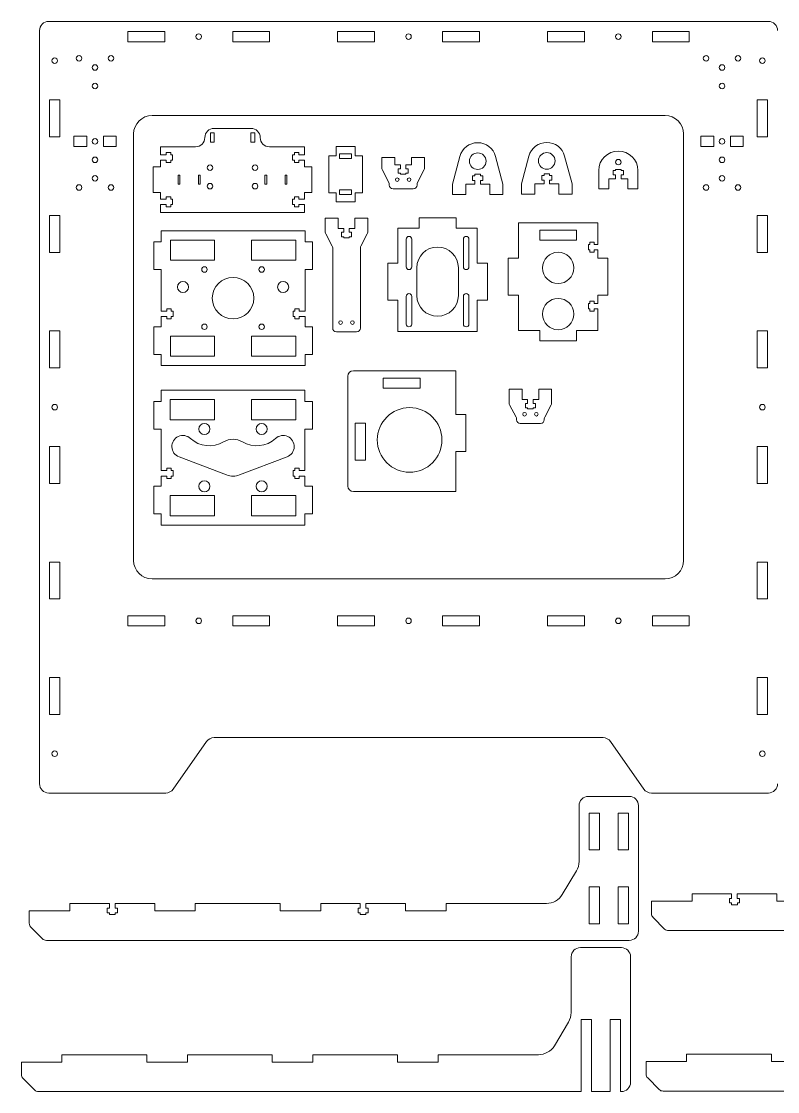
# Model space of a CAD drawing. Header units: millimetres. Extents: x 3 to 820, y 9 to 591.
# Drawn here: x 3 to 413, y 9 to 588 of the extents above; entities that cross this region are included whole.
import ezdxf

# ---------------------------------------------------------------- set-up
doc = ezdxf.new("R2010")
doc.units = ezdxf.units.MM

msp = doc.modelspace()

# ---------------------------------------------------------------- linework, layer by layer
at = {"color": 7, "linetype": 'Continuous', "lineweight": 15}
for p, q in [((407.88, 588.32), (17.88, 588.32)), ((12.88, 583.32), (12.88, 175.32)), ((80.74, 582.82), (60.74, 582.82)), ((60.74, 582.82), (60.74, 577.32)), ((80.74, 577.32), (80.74, 582.82)), ((137.59, 582.82), (117.59, 582.82)), ((117.59, 582.82), (117.59, 577.32)), ((137.59, 577.32), (137.59, 582.82)), ((194.45, 582.82), (174.45, 582.82)), ((174.45, 582.82), (174.45, 577.32)), ((194.45, 577.32), (194.45, 582.82)), ((251.31, 582.82), (231.31, 582.82)), ((231.31, 582.82), (231.31, 577.32)), ((251.31, 577.32), (251.31, 582.82)), ((308.17, 582.82), (288.17, 582.82)), ((288.17, 582.82), (288.17, 577.32)), ((308.17, 577.32), (308.17, 582.82)), ((365.02, 582.82), (345.02, 582.82)), ((345.02, 582.82), (345.02, 577.32)), ((365.02, 577.32), (365.02, 582.82)), ((60.74, 577.32), (80.74, 577.32)), ((117.59, 577.32), (137.59, 577.32)), ((174.45, 577.32), (194.45, 577.32)), ((231.31, 577.32), (251.31, 577.32)), ((288.17, 577.32), (308.17, 577.32)), ((345.02, 577.32), (365.02, 577.32)), ((23.88, 545.74), (18.38, 545.74)), ((18.38, 545.74), (18.38, 525.74)), ((23.88, 525.74), (23.88, 545.74)), ((407.38, 545.74), (401.88, 545.74)), ((401.88, 545.74), (401.88, 525.74)), ((407.38, 525.74), (407.38, 545.74)), ((351.88, 537.32), (73.88, 537.32)), ((107.49, 527.88), (105.49, 527.88)), ((105.49, 527.88), (105.49, 522.88)), ((127.49, 530.38), (107.49, 530.38)), ((107.49, 522.88), (107.49, 527.88)), ((129.49, 527.88), (127.49, 527.88)), ((127.49, 527.88), (127.49, 522.88)), ((129.49, 522.88), (129.49, 527.88)), ((18.38, 525.74), (23.88, 525.74)), ((38.48, 526.07), (31.48, 526.07)), ((31.48, 526.07), (31.48, 520.57)), ((38.48, 520.57), (38.48, 526.07)), ((54.48, 526.07), (47.48, 526.07)), ((47.48, 526.07), (47.48, 520.57)), ((54.48, 520.57), (54.48, 526.07)), ((63.88, 527.32), (63.88, 296.32)), ((105.49, 522.88), (107.49, 522.88)), ((127.49, 522.88), (129.49, 522.88)), ((361.88, 296.32), (361.88, 527.32)), ((378.28, 526.07), (371.28, 526.07)), ((371.28, 526.07), (371.28, 520.57)), ((378.28, 520.57), (378.28, 526.07)), ((394.28, 526.07), (387.28, 526.07)), ((387.28, 526.07), (387.28, 520.57)), ((394.28, 520.57), (394.28, 526.07)), ((401.88, 525.74), (407.38, 525.74)), ((31.48, 520.57), (38.48, 520.57)), ((47.48, 520.57), (54.48, 520.57)), ((78.49, 520.38), (78.49, 516.08)), ((97.49, 520.38), (78.49, 520.38)), ((81.59, 516.08), (78.49, 516.08)), ((83.99, 517.33), (81.59, 517.33)), ((81.59, 517.33), (81.59, 516.08)), ((83.99, 516.08), (83.99, 517.33)), ((84.99, 516.08), (83.99, 516.08)), ((84.99, 513.08), (84.99, 516.08)), ((156.49, 520.38), (137.49, 520.38)), ((150.99, 516.08), (149.99, 516.08)), ((149.99, 516.08), (149.99, 513.08)), ((153.39, 517.33), (150.99, 517.33)), ((150.99, 517.33), (150.99, 516.08)), ((153.39, 516.08), (153.39, 517.33)), ((156.49, 516.08), (153.39, 516.08)), ((156.49, 516.08), (156.49, 520.38)), ((173.68, 520.49), (173.68, 515.49)), ((183.88, 520.49), (173.68, 520.49)), ((182.03, 516.49), (175.53, 516.49)), ((175.53, 516.49), (175.53, 513.99)), ((182.03, 513.99), (182.03, 516.49)), ((183.88, 515.49), (183.88, 520.49)), ((371.28, 520.57), (378.28, 520.57)), ((387.28, 520.57), (394.28, 520.57)), ((78.49, 513.08), (81.59, 513.08)), ((78.49, 513.08), (78.49, 509.58)), ((81.59, 513.08), (81.59, 511.83)), ((81.59, 511.83), (83.99, 511.83)), ((83.99, 511.83), (83.99, 513.08)), ((83.99, 513.08), (84.99, 513.08)), ((149.99, 513.08), (150.99, 513.08)), ((150.99, 513.08), (150.99, 511.83)), ((150.99, 511.83), (153.39, 511.83)), ((153.39, 511.83), (153.39, 513.08)), ((153.39, 513.08), (156.49, 513.08)), ((156.49, 509.58), (156.49, 513.08)), ((169.68, 515.49), (169.68, 495.49)), ((173.68, 515.49), (169.68, 515.49)), ((175.53, 513.99), (182.03, 513.99)), ((187.88, 515.49), (183.88, 515.49)), ((187.88, 495.49), (187.88, 515.49)), ((198.46, 514.59), (198.46, 508.59)), ((198.46, 514.59), (205.46, 514.59)), ((205.46, 510.59), (205.46, 514.59)), ((208.46, 510.59), (205.46, 510.59)), ((208.46, 510.59), (208.46, 508.49)), ((211.46, 508.49), (211.46, 510.59)), ((214.46, 510.59), (211.46, 510.59)), ((214.46, 514.59), (214.46, 510.59)), ((214.46, 514.59), (221.46, 514.59)), ((221.46, 508.59), (221.46, 514.59)), ((236.65, 500.09), (240.7, 515.18)), ((264.06, 500.09), (260.02, 515.18)), ((274.09, 500.25), (278.13, 515.34)), ((301.49, 500.25), (297.45, 515.34)), ((74.49, 509.58), (74.49, 495.58)), ((78.49, 509.58), (74.49, 509.58)), ((88.99, 505.08), (87.99, 505.08)), ((87.99, 505.08), (87.99, 500.08)), ((88.99, 500.08), (88.99, 505.08)), ((99.99, 505.08), (98.99, 505.08)), ((98.99, 505.08), (98.99, 500.08)), ((99.99, 500.08), (99.99, 505.08)), ((135.99, 505.08), (134.99, 505.08)), ((134.99, 505.08), (134.99, 500.08)), ((135.99, 500.08), (135.99, 505.08)), ((146.99, 505.08), (145.99, 505.08)), ((145.99, 505.08), (145.99, 500.08)), ((146.99, 500.08), (146.99, 505.08)), ((160.49, 509.58), (156.49, 509.58)), ((160.49, 495.58), (160.49, 509.58)), ((198.69, 507.65), (202.22, 501.03)), ((208.46, 508.49), (207.21, 508.49)), ((207.21, 508.49), (207.21, 506.09)), ((207.21, 506.09), (208.46, 506.09)), ((208.46, 506.09), (208.46, 505.59)), ((208.46, 505.59), (211.46, 505.59)), ((212.71, 508.49), (211.46, 508.49)), ((211.46, 505.59), (211.46, 506.09)), ((211.46, 506.09), (212.71, 506.09)), ((212.71, 506.09), (212.71, 508.49)), ((217.69, 501.03), (221.22, 507.65)), ((248.86, 504.59), (247.61, 504.59)), ((247.61, 504.59), (247.61, 502.19)), ((251.86, 505.59), (248.86, 505.59)), ((248.86, 505.59), (248.86, 504.59)), ((251.86, 504.59), (251.86, 505.59)), ((253.11, 504.59), (251.86, 504.59)), ((253.11, 502.19), (253.11, 504.59)), ((286.29, 504.75), (285.04, 504.75)), ((285.04, 504.75), (285.04, 502.35)), ((289.29, 505.75), (286.29, 505.75)), ((286.29, 505.75), (286.29, 504.75)), ((289.29, 504.75), (289.29, 505.75)), ((290.54, 504.75), (289.29, 504.75)), ((290.54, 502.35), (290.54, 504.75)), ((315.96, 507.49), (315.96, 497.59)), ((325.06, 507.59), (323.81, 507.59)), ((323.81, 507.59), (323.81, 505.19)), ((323.81, 505.19), (325.06, 505.19)), ((328.06, 508.09), (325.06, 508.09)), ((325.06, 508.09), (325.06, 507.59)), ((325.06, 505.19), (325.06, 503.09)), ((328.06, 507.59), (328.06, 508.09)), ((329.31, 507.59), (328.06, 507.59)), ((328.06, 503.09), (328.06, 505.19)), ((328.06, 505.19), (329.31, 505.19)), ((329.31, 505.19), (329.31, 507.59)), ((337.16, 497.59), (337.16, 507.49)), ((87.99, 500.08), (88.99, 500.08)), ((98.99, 500.08), (99.99, 500.08)), ((134.99, 500.08), (135.99, 500.08)), ((145.99, 500.08), (146.99, 500.08)), ((202.46, 500.09), (202.46, 499.59)), ((217.46, 499.59), (217.46, 500.09)), ((236.65, 500.09), (236.65, 494.59)), ((243.86, 494.59), (243.86, 500.09)), ((248.86, 500.09), (243.86, 500.09)), ((247.61, 502.19), (248.86, 502.19)), ((248.86, 502.19), (248.86, 500.09)), ((251.86, 500.09), (251.86, 502.19)), ((251.86, 502.19), (253.11, 502.19)), ((256.86, 500.09), (251.86, 500.09)), ((256.86, 500.09), (256.86, 494.59)), ((264.06, 494.59), (264.06, 500.09)), ((274.09, 500.25), (274.09, 494.75)), ((281.29, 494.75), (281.29, 500.25)), ((286.29, 500.25), (281.29, 500.25)), ((285.04, 502.35), (286.29, 502.35)), ((286.29, 502.35), (286.29, 500.25)), ((289.29, 500.25), (289.29, 502.35)), ((289.29, 502.35), (290.54, 502.35)), ((294.29, 500.25), (289.29, 500.25)), ((294.29, 500.25), (294.29, 494.75)), ((301.49, 494.75), (301.49, 500.25)), ((321.46, 503.09), (325.06, 503.09)), ((321.46, 497.59), (321.46, 503.09)), ((328.06, 503.09), (331.66, 503.09)), ((331.66, 503.09), (331.66, 497.59)), ((74.49, 495.58), (78.49, 495.58)), ((78.49, 495.58), (78.49, 492.08)), ((83.99, 493.33), (81.59, 493.33)), ((81.59, 493.33), (81.59, 492.08)), ((83.99, 492.08), (83.99, 493.33)), ((153.39, 493.33), (150.99, 493.33)), ((150.99, 493.33), (150.99, 492.08)), ((153.39, 492.08), (153.39, 493.33)), ((156.49, 495.58), (160.49, 495.58)), ((156.49, 492.08), (156.49, 495.58)), ((169.68, 495.49), (173.68, 495.49)), ((173.68, 495.49), (173.68, 490.49)), ((182.03, 496.99), (175.53, 496.99)), ((175.53, 496.99), (175.53, 494.49)), ((175.53, 494.49), (182.03, 494.49)), ((182.03, 494.49), (182.03, 496.99)), ((183.88, 495.49), (187.88, 495.49)), ((183.88, 490.49), (183.88, 495.49)), ((204.46, 497.59), (215.46, 497.59)), ((236.65, 494.59), (243.86, 494.59)), ((256.86, 494.59), (264.06, 494.59)), ((274.09, 494.75), (281.29, 494.75)), ((294.29, 494.75), (301.49, 494.75)), ((315.96, 497.59), (321.46, 497.59)), ((331.66, 497.59), (337.16, 497.59)), ((81.59, 492.08), (78.49, 492.08)), ((78.49, 489.08), (81.59, 489.08)), ((78.49, 489.08), (78.49, 484.78)), ((81.59, 489.08), (81.59, 487.83)), ((81.59, 487.83), (83.99, 487.83)), ((84.99, 492.08), (83.99, 492.08)), ((83.99, 487.83), (83.99, 489.08)), ((83.99, 489.08), (84.99, 489.08)), ((84.99, 489.08), (84.99, 492.08)), ((150.99, 492.08), (149.99, 492.08)), ((149.99, 492.08), (149.99, 489.08)), ((149.99, 489.08), (150.99, 489.08)), ((150.99, 489.08), (150.99, 487.83)), ((150.99, 487.83), (153.39, 487.83)), ((156.49, 492.08), (153.39, 492.08)), ((153.39, 487.83), (153.39, 489.08)), ((153.39, 489.08), (156.49, 489.08)), ((156.49, 484.78), (156.49, 489.08)), ((173.68, 490.49), (183.88, 490.49)), ((23.88, 483.17), (18.38, 483.17)), ((18.38, 483.17), (18.38, 463.17)), ((23.88, 463.17), (23.88, 483.17)), ((78.49, 484.78), (156.49, 484.78)), ((174.76, 481.66), (167.76, 481.66)), ((167.76, 481.66), (167.76, 474.16)), ((174.76, 476.16), (174.76, 481.66)), ((183.76, 481.66), (183.76, 476.16)), ((190.76, 481.66), (183.76, 481.66)), ((190.76, 474.16), (190.76, 481.66)), ((218.61, 481.84), (218.61, 476.34)), ((238.61, 481.84), (218.61, 481.84)), ((238.61, 476.34), (238.61, 481.84)), ((407.38, 483.17), (401.88, 483.17)), ((401.88, 483.17), (401.88, 463.17)), ((407.38, 463.17), (407.38, 483.17)), ((177.76, 476.16), (174.76, 476.16)), ((177.76, 476.16), (177.76, 474.06)), ((180.76, 474.06), (180.76, 476.16)), ((183.76, 476.16), (180.76, 476.16)), ((207.11, 476.34), (207.11, 457.34)), ((218.61, 476.34), (207.11, 476.34)), ((250.11, 476.34), (238.61, 476.34)), ((250.11, 457.34), (250.11, 476.34)), ((315.45, 479.28), (272.45, 479.28)), ((272.45, 479.28), (272.45, 460.03)), ((315.45, 467.53), (315.45, 479.28)), ((156.77, 474.87), (78.77, 474.87)), ((78.77, 474.87), (78.77, 468.87)), ((107.77, 469.86), (83.8, 469.86)), ((83.8, 469.86), (83.8, 458.89)), ((107.77, 458.89), (107.77, 469.86)), ((151.75, 469.86), (127.77, 469.86)), ((127.77, 469.86), (127.77, 458.89)), ((151.75, 458.89), (151.75, 469.86)), ((156.77, 468.87), (156.77, 474.87)), ((167.99, 473.22), (171.52, 466.6)), ((177.76, 474.06), (176.51, 474.06)), ((176.51, 474.06), (176.51, 471.66)), ((176.51, 471.66), (177.76, 471.66)), ((177.76, 471.66), (177.76, 471.16)), ((177.76, 471.16), (180.76, 471.16)), ((182.01, 474.06), (180.76, 474.06)), ((180.76, 471.16), (180.76, 471.66)), ((180.76, 471.66), (182.01, 471.66)), ((182.01, 471.66), (182.01, 474.06)), ((186.99, 466.6), (190.52, 473.22)), ((211.61, 470.34), (211.61, 455.34)), ((214.61, 455.34), (214.61, 470.34)), ((242.61, 470.34), (242.61, 455.34)), ((245.61, 455.34), (245.61, 470.34)), ((303.95, 475.28), (283.95, 475.28)), ((283.95, 475.28), (283.95, 469.78)), ((283.95, 469.78), (303.95, 469.78)), ((303.95, 469.78), (303.95, 475.28)), ((74.77, 468.87), (74.77, 453.87)), ((78.77, 468.87), (74.77, 468.87)), ((160.77, 468.87), (156.77, 468.87)), ((160.77, 453.87), (160.77, 468.87)), ((171.76, 465.66), (171.76, 422.16)), ((186.76, 422.16), (186.76, 465.66)), ((311.05, 467.53), (310.45, 467.53)), ((310.45, 467.53), (310.45, 464.53)), ((310.45, 464.53), (311.05, 464.53)), ((313.45, 468.78), (311.05, 468.78)), ((311.05, 468.78), (311.05, 467.53)), ((311.05, 464.53), (311.05, 463.28)), ((313.45, 467.53), (313.45, 468.78)), ((315.45, 467.53), (313.45, 467.53)), ((313.45, 463.28), (313.45, 464.53)), ((313.45, 464.53), (315.45, 464.53)), ((315.45, 460.03), (315.45, 464.53)), ((18.38, 463.17), (23.88, 463.17)), ((83.8, 458.89), (107.77, 458.89)), ((127.77, 458.89), (151.75, 458.89)), ((266.95, 460.03), (266.95, 440.03)), ((272.45, 460.03), (266.95, 460.03)), ((311.05, 463.28), (313.45, 463.28)), ((320.95, 460.03), (315.45, 460.03)), ((320.95, 440.03), (320.95, 460.03)), ((401.88, 463.17), (407.38, 463.17)), ((74.77, 453.87), (78.77, 453.87)), ((78.77, 453.87), (78.77, 431.37)), ((156.77, 453.87), (160.77, 453.87)), ((156.77, 431.37), (156.77, 453.87)), ((201.61, 457.34), (201.61, 437.34)), ((207.11, 457.34), (201.61, 457.34)), ((217.36, 454.84), (217.36, 439.84)), ((239.86, 439.84), (239.86, 454.84)), ((255.61, 457.34), (250.11, 457.34)), ((255.61, 437.34), (255.61, 457.34)), ((201.61, 437.34), (207.11, 437.34)), ((207.11, 437.34), (207.11, 420.34)), ((211.61, 439.34), (211.61, 424.34)), ((214.61, 424.34), (214.61, 439.34)), ((242.61, 439.34), (242.61, 424.34)), ((245.61, 424.34), (245.61, 439.34)), ((250.11, 437.34), (255.61, 437.34)), ((250.11, 420.34), (250.11, 437.34)), ((266.95, 440.03), (272.45, 440.03)), ((272.45, 440.03), (272.45, 420.78)), ((311.05, 435.53), (310.45, 435.53)), ((310.45, 435.53), (310.45, 432.53)), ((313.45, 436.78), (311.05, 436.78)), ((311.05, 436.78), (311.05, 435.53)), ((313.45, 435.53), (313.45, 436.78)), ((315.45, 435.53), (313.45, 435.53)), ((315.45, 440.03), (320.95, 440.03)), ((315.45, 435.53), (315.45, 440.03)), ((81.87, 431.37), (78.77, 431.37)), ((84.27, 432.62), (81.87, 432.62)), ((81.87, 432.62), (81.87, 431.37)), ((84.27, 431.37), (84.27, 432.62)), ((85.27, 431.37), (84.27, 431.37)), ((85.27, 428.37), (85.27, 431.37)), ((151.27, 431.37), (150.27, 431.37)), ((150.27, 431.37), (150.27, 428.37)), ((153.67, 432.62), (151.27, 432.62)), ((151.27, 432.62), (151.27, 431.37)), ((153.67, 431.37), (153.67, 432.62)), ((156.77, 431.37), (153.67, 431.37)), ((310.45, 432.53), (311.05, 432.53)), ((311.05, 432.53), (311.05, 431.28)), ((311.05, 431.28), (313.45, 431.28)), ((313.45, 431.28), (313.45, 432.53)), ((313.45, 432.53), (315.45, 432.53)), ((315.45, 420.78), (315.45, 432.53)), ((78.77, 428.37), (81.87, 428.37)), ((78.77, 428.37), (78.77, 422.87)), ((81.87, 428.37), (81.87, 427.12)), ((81.87, 427.12), (84.27, 427.12)), ((84.27, 427.12), (84.27, 428.37)), ((84.27, 428.37), (85.27, 428.37)), ((150.27, 428.37), (151.27, 428.37)), ((151.27, 428.37), (151.27, 427.12)), ((151.27, 427.12), (153.67, 427.12)), ((153.67, 427.12), (153.67, 428.37)), ((153.67, 428.37), (156.77, 428.37)), ((156.77, 422.87), (156.77, 428.37)), ((23.88, 420.6), (18.38, 420.6)), ((18.38, 420.6), (18.38, 400.6)), ((23.88, 400.6), (23.88, 420.6)), ((74.77, 422.87), (74.77, 407.87)), ((78.77, 422.87), (74.77, 422.87)), ((107.77, 417.86), (83.8, 417.86)), ((83.8, 417.86), (83.8, 406.89)), ((107.77, 406.89), (107.77, 417.86)), ((127.77, 417.86), (127.77, 406.89)), ((151.75, 417.86), (127.77, 417.86)), ((151.75, 406.89), (151.75, 417.86)), ((160.77, 422.87), (156.77, 422.87)), ((160.77, 407.87), (160.77, 422.87)), ((173.76, 420.16), (184.76, 420.16)), ((250.11, 420.34), (207.11, 420.34)), ((272.45, 420.78), (283.95, 420.78)), ((283.95, 420.78), (283.95, 415.28)), ((303.95, 415.28), (303.95, 420.78)), ((303.95, 420.78), (315.45, 420.78)), ((407.38, 420.6), (401.88, 420.6)), ((401.88, 420.6), (401.88, 400.6)), ((407.38, 400.6), (407.38, 420.6)), ((283.95, 415.28), (303.95, 415.28)), ((74.77, 407.87), (78.77, 407.87)), ((78.77, 407.87), (78.77, 401.87)), ((83.8, 406.89), (107.77, 406.89)), ((127.77, 406.89), (151.75, 406.89)), ((156.77, 407.87), (160.77, 407.87)), ((156.77, 401.87), (156.77, 407.87)), ((18.38, 400.6), (23.88, 400.6)), ((78.77, 401.87), (156.77, 401.87)), ((401.88, 400.6), (407.38, 400.6)), ((179.96, 396.1), (179.96, 336.6)), ((238.46, 399.1), (182.96, 399.1)), ((199.21, 395.1), (219.21, 395.1)), ((199.21, 389.6), (199.21, 395.1)), ((219.21, 395.1), (219.21, 389.6)), ((238.46, 375.35), (238.46, 399.1)), ((78.76, 388.48), (78.76, 382.48)), ((156.76, 388.48), (78.76, 388.48)), ((156.76, 382.48), (156.76, 388.48)), ((219.21, 389.6), (199.21, 389.6)), ((274.43, 389.01), (267.43, 389.01)), ((267.43, 389.01), (267.43, 381.51)), ((274.43, 383.51), (274.43, 389.01)), ((283.43, 389.01), (283.43, 383.51)), ((290.43, 389.01), (283.43, 389.01)), ((290.43, 381.51), (290.43, 389.01)), ((107.76, 383.47), (83.78, 383.47)), ((83.78, 383.47), (83.78, 372.49)), ((107.76, 372.49), (107.76, 383.47)), ((151.73, 383.47), (127.76, 383.47)), ((127.76, 383.47), (127.76, 372.49)), ((151.73, 372.49), (151.73, 383.47)), ((277.43, 383.51), (274.43, 383.51)), ((277.43, 383.51), (277.43, 381.41)), ((280.43, 381.41), (280.43, 383.51)), ((283.43, 383.51), (280.43, 383.51)), ((74.76, 382.48), (74.76, 367.48)), ((78.76, 382.48), (74.76, 382.48)), ((160.76, 382.48), (156.76, 382.48)), ((160.76, 367.48), (160.76, 382.48)), ((267.67, 380.56), (271.2, 373.95)), ((277.43, 381.41), (276.18, 381.41)), ((276.18, 381.41), (276.18, 379.01)), ((276.18, 379.01), (277.43, 379.01)), ((277.43, 379.01), (277.43, 378.51)), ((277.43, 378.51), (280.43, 378.51)), ((281.68, 381.41), (280.43, 381.41)), ((280.43, 378.51), (280.43, 379.01)), ((280.43, 379.01), (281.68, 379.01)), ((281.68, 379.01), (281.68, 381.41)), ((286.67, 373.95), (290.2, 380.56)), ((83.78, 372.49), (107.76, 372.49)), ((127.76, 372.49), (151.73, 372.49)), ((243.96, 375.35), (238.46, 375.35)), ((243.96, 355.35), (243.96, 375.35)), ((271.43, 373.01), (271.43, 372.51)), ((286.43, 372.51), (286.43, 373.01)), ((74.76, 367.48), (78.76, 367.48)), ((78.76, 367.48), (78.76, 344.98)), ((156.76, 367.48), (160.76, 367.48)), ((156.76, 344.98), (156.76, 367.48)), ((183.96, 350.6), (183.96, 370.6)), ((183.96, 370.6), (189.46, 370.6)), ((189.46, 370.6), (189.46, 350.6)), ((273.43, 370.51), (284.43, 370.51)), ((23.88, 358.03), (18.38, 358.03)), ((18.38, 358.03), (18.38, 338.03)), ((23.88, 338.03), (23.88, 358.03)), ((238.46, 333.6), (238.46, 355.35)), ((238.46, 355.35), (243.96, 355.35)), ((407.38, 358.03), (401.88, 358.03)), ((401.88, 358.03), (401.88, 338.03)), ((407.38, 338.03), (407.38, 358.03)), ((114.22, 342.64), (88.48, 352.38)), ((121.3, 342.64), (147.03, 352.38)), ((189.46, 350.6), (183.96, 350.6)), ((81.86, 344.98), (78.76, 344.98)), ((84.26, 346.23), (81.86, 346.23)), ((81.86, 346.23), (81.86, 344.98)), ((84.26, 344.98), (84.26, 346.23)), ((85.26, 344.98), (84.26, 344.98)), ((85.26, 341.98), (85.26, 344.98)), ((151.26, 344.98), (150.26, 344.98)), ((150.26, 344.98), (150.26, 341.98)), ((153.66, 346.23), (151.26, 346.23)), ((151.26, 346.23), (151.26, 344.98)), ((153.66, 344.98), (153.66, 346.23)), ((156.76, 344.98), (153.66, 344.98)), ((18.38, 338.03), (23.88, 338.03)), ((74.76, 336.48), (74.76, 321.48)), ((78.76, 336.48), (74.76, 336.48)), ((78.76, 341.98), (78.76, 336.48)), ((78.76, 341.98), (81.86, 341.98)), ((81.86, 341.98), (81.86, 340.73)), ((81.86, 340.73), (84.26, 340.73)), ((84.26, 340.73), (84.26, 341.98)), ((84.26, 341.98), (85.26, 341.98)), ((150.26, 341.98), (151.26, 341.98)), ((151.26, 341.98), (151.26, 340.73)), ((151.26, 340.73), (153.66, 340.73)), ((153.66, 340.73), (153.66, 341.98)), ((153.66, 341.98), (156.76, 341.98)), ((156.76, 336.48), (156.76, 341.98)), ((160.76, 336.48), (156.76, 336.48)), ((160.76, 321.48), (160.76, 336.48)), ((401.88, 338.03), (407.38, 338.03)), ((107.76, 331.47), (83.78, 331.47)), ((83.78, 331.47), (83.78, 320.49)), ((107.76, 320.49), (107.76, 331.47)), ((127.76, 331.47), (127.76, 320.49)), ((151.73, 331.47), (127.76, 331.47)), ((151.73, 320.49), (151.73, 331.47)), ((182.96, 333.6), (238.46, 333.6)), ((74.76, 321.48), (78.76, 321.48)), ((78.76, 321.48), (78.76, 315.48)), ((83.78, 320.49), (107.76, 320.49)), ((127.76, 320.49), (151.73, 320.49)), ((156.76, 321.48), (160.76, 321.48)), ((156.76, 315.48), (156.76, 321.48)), ((78.76, 315.48), (156.76, 315.48)), ((23.88, 295.46), (18.38, 295.46)), ((18.38, 295.46), (18.38, 275.46)), ((23.88, 275.46), (23.88, 295.46)), ((407.38, 295.46), (401.88, 295.46)), ((401.88, 295.46), (401.88, 275.46)), ((407.38, 275.46), (407.38, 295.46)), ((73.88, 286.32), (351.88, 286.32)), ((18.38, 275.46), (23.88, 275.46)), ((401.88, 275.46), (407.38, 275.46)), ((80.74, 266.32), (60.74, 266.32)), ((60.74, 266.32), (60.74, 260.82)), ((80.74, 260.82), (80.74, 266.32)), ((137.59, 266.32), (117.59, 266.32)), ((117.59, 266.32), (117.59, 260.82)), ((137.59, 260.82), (137.59, 266.32)), ((194.45, 266.32), (174.45, 266.32)), ((174.45, 266.32), (174.45, 260.82)), ((194.45, 260.82), (194.45, 266.32)), ((251.31, 266.32), (231.31, 266.32)), ((231.31, 266.32), (231.31, 260.82)), ((251.31, 260.82), (251.31, 266.32)), ((308.17, 266.32), (288.17, 266.32)), ((288.17, 266.32), (288.17, 260.82)), ((308.17, 260.82), (308.17, 266.32)), ((365.02, 266.32), (345.02, 266.32)), ((345.02, 266.32), (345.02, 260.82)), ((365.02, 260.82), (365.02, 266.32)), ((60.74, 260.82), (80.74, 260.82)), ((117.59, 260.82), (137.59, 260.82)), ((174.45, 260.82), (194.45, 260.82)), ((231.31, 260.82), (251.31, 260.82)), ((288.17, 260.82), (308.17, 260.82)), ((345.02, 260.82), (365.02, 260.82)), ((23.88, 232.89), (18.38, 232.89)), ((18.38, 232.89), (18.38, 212.89)), ((23.88, 212.89), (23.88, 232.89)), ((407.38, 232.89), (401.88, 232.89)), ((401.88, 232.89), (401.88, 212.89)), ((407.38, 212.89), (407.38, 232.89)), ((18.38, 212.89), (23.88, 212.89)), ((401.88, 212.89), (407.38, 212.89)), ((103.39, 198.18), (85.37, 172.45)), ((318.27, 200.32), (107.49, 200.32)), ((340.39, 172.45), (322.37, 198.18)), ((17.88, 170.32), (81.28, 170.32)), ((332.49, 168.48), (310.29, 168.48)), ((344.48, 170.32), (407.88, 170.32)), ((305.29, 163.48), (305.29, 133.25)), ((337.49, 95.48), (337.49, 163.48)), ((316.29, 159.48), (310.79, 159.48)), ((310.79, 159.48), (310.79, 139.48)), ((316.29, 139.48), (316.29, 159.48)), ((331.99, 159.48), (326.49, 159.48)), ((326.49, 159.48), (326.49, 139.48)), ((331.99, 139.48), (331.99, 159.48)), ((310.79, 139.48), (316.29, 139.48)), ((326.49, 139.48), (331.99, 139.48)), ((303.86, 128.11), (296.2, 115.34)), ((316.29, 119.48), (310.79, 119.48)), ((310.79, 119.48), (310.79, 99.48)), ((316.29, 99.48), (316.29, 119.48)), ((331.99, 119.48), (326.49, 119.48)), ((326.49, 119.48), (326.49, 99.48)), ((331.99, 99.48), (331.99, 119.48)), ((29.36, 110.48), (29.36, 106.48)), ((50.83, 110.48), (29.36, 110.48)), ((50.83, 107.88), (50.83, 110.48)), ((53.83, 110.48), (53.83, 107.88)), ((75.31, 110.48), (53.83, 110.48)), ((75.31, 110.48), (75.31, 106.48)), ((97.31, 110.48), (97.31, 106.48)), ((143.26, 110.48), (97.31, 110.48)), ((143.26, 110.48), (143.26, 106.48)), ((165.26, 110.48), (165.26, 106.48)), ((186.74, 110.48), (165.26, 110.48)), ((186.74, 107.88), (186.74, 110.48)), ((189.74, 110.48), (189.74, 107.88)), ((211.22, 110.48), (189.74, 110.48)), ((211.22, 110.48), (211.22, 106.48)), ((233.22, 110.48), (233.22, 106.48)), ((287.63, 110.48), (233.22, 110.48)), ((344.51, 111.75), (344.51, 105)), ((344.51, 111.75), (366.51, 111.75)), ((366.51, 115.75), (366.51, 111.75)), ((387.98, 115.75), (366.51, 115.75)), ((386.73, 113.15), (387.98, 113.15)), ((386.73, 110.75), (386.73, 113.15)), ((387.9, 110.75), (386.73, 110.75)), ((387.9, 109.75), (387.9, 110.75)), ((387.98, 113.15), (387.98, 115.75)), ((390.98, 115.75), (390.98, 113.15)), ((412.46, 115.75), (390.98, 115.75)), ((390.98, 113.15), (392.23, 113.15)), ((391.06, 110.75), (391.06, 109.75)), ((392.23, 110.75), (391.06, 110.75)), ((392.23, 113.15), (392.23, 110.75)), ((412.46, 115.75), (412.46, 111.75)), ((434.46, 111.75), (412.46, 111.75)), ((7.36, 106.48), (7.36, 99.72)), ((7.36, 106.48), (29.36, 106.48)), ((49.58, 107.88), (50.83, 107.88)), ((49.58, 105.48), (49.58, 107.88)), ((50.75, 105.48), (49.58, 105.48)), ((50.75, 104.48), (50.75, 105.48)), ((53.91, 104.48), (50.75, 104.48)), ((53.83, 107.88), (55.08, 107.88)), ((53.91, 105.48), (53.91, 104.48)), ((55.08, 105.48), (53.91, 105.48)), ((55.08, 107.88), (55.08, 105.48)), ((97.31, 106.48), (75.31, 106.48)), ((165.26, 106.48), (143.26, 106.48)), ((185.49, 107.88), (186.74, 107.88)), ((185.49, 105.48), (185.49, 107.88)), ((186.66, 105.48), (185.49, 105.48)), ((186.66, 104.48), (186.66, 105.48)), ((189.82, 104.48), (186.66, 104.48)), ((189.74, 107.88), (190.99, 107.88)), ((189.82, 105.48), (189.82, 104.48)), ((190.99, 105.48), (189.82, 105.48)), ((190.99, 107.88), (190.99, 105.48)), ((233.22, 106.48), (211.22, 106.48)), ((391.06, 109.75), (387.9, 109.75)), ((310.79, 99.48), (316.29, 99.48)), ((326.49, 99.48), (331.99, 99.48)), ((345.39, 102.88), (351.63, 96.63)), ((8.24, 97.6), (14.48, 91.36)), ((353.75, 95.75), (669.64, 95.75)), ((16.6, 90.48), (332.49, 90.48)), ((301, 81.56), (301, 51.33)), ((328.2, 86.56), (306, 86.56)), ((333.2, 13.56), (333.2, 81.56)), ((306.5, 47.56), (312, 47.56)), ((306.5, 8.56), (306.5, 47.56)), ((312, 47.56), (312, 8.56)), ((322.2, 47.56), (327.7, 47.56)), ((322.2, 8.56), (322.2, 47.56)), ((327.7, 47.56), (327.7, 8.56)), ((299.57, 46.19), (291.91, 33.42)), ((3.07, 24.56), (3.07, 17.81)), ((3.07, 24.56), (25.07, 24.56)), ((25.07, 28.56), (25.07, 24.56)), ((71.02, 28.56), (25.07, 28.56)), ((71.02, 28.56), (71.02, 24.56)), ((93.02, 24.56), (71.02, 24.56)), ((93.02, 28.56), (93.02, 24.56)), ((138.98, 28.56), (93.02, 28.56)), ((138.98, 28.56), (138.98, 24.56)), ((160.98, 24.56), (138.98, 24.56)), ((160.98, 28.56), (160.98, 24.56)), ((206.93, 28.56), (160.98, 28.56)), ((206.93, 28.56), (206.93, 24.56)), ((228.93, 24.56), (206.93, 24.56)), ((228.93, 28.56), (228.93, 24.56)), ((283.34, 28.56), (228.93, 28.56)), ((341.59, 24.83), (341.59, 18.07)), ((341.59, 24.83), (363.59, 24.83)), ((363.59, 28.83), (363.59, 24.83)), ((409.54, 28.83), (363.59, 28.83)), ((409.54, 28.83), (409.54, 24.83)), ((431.54, 24.83), (409.54, 24.83)), ((3.95, 15.69), (10.19, 9.44)), ((342.47, 15.95), (348.71, 9.71)), ((12.31, 8.56), (306.5, 8.56)), ((312, 8.56), (322.2, 8.56)), ((327.7, 8.56), (328.2, 8.56)), ((350.83, 8.83), (645.02, 8.83))]:
    msp.add_line(p, q, dxfattribs=at)
for centre, radius in [((99.17, 580.07), 1.5), ((212.88, 580.07), 1.5), ((326.59, 580.07), 1.5), ((21.13, 567.03), 1.5), ((34.32, 568.32), 1.5), ((51.64, 568.32), 1.5), ((374.12, 568.32), 1.5), ((391.44, 568.32), 1.5), ((404.63, 567.03), 1.5), ((42.98, 563.32), 1.5), ((382.78, 563.32), 1.5), ((42.98, 553.32), 1.5), ((382.78, 553.32), 1.5), ((42.98, 523.32), 1.5), ((382.78, 523.32), 1.5), ((250.36, 512.59), 4.5), ((287.79, 512.75), 4.5), ((42.98, 513.32), 1.5), ((105.29, 509.08), 1.5), ((129.69, 509.08), 1.5), ((326.56, 512.09), 1.5), ((382.78, 513.32), 1.5), ((42.98, 503.32), 1.5), ((382.78, 503.32), 1.5), ((34.32, 498.32), 1.5), ((51.64, 498.32), 1.5), ((105.29, 499.08), 1.5), ((129.69, 499.08), 1.5), ((206.76, 502.59), 1), ((213.16, 502.59), 1), ((374.12, 498.32), 1.5), ((391.44, 498.32), 1.5), ((293.95, 454.78), 8.5), ((102.27, 453.89), 1.5), ((133.27, 453.89), 1.5), ((90.62, 444.39), 3), ((117.77, 438.39), 11.25), ((144.92, 444.39), 3), ((293.95, 429.78), 8.5), ((102.27, 422.89), 1.5), ((133.27, 422.89), 1.5), ((176.06, 425.16), 1), ((182.46, 425.16), 1), ((21.13, 379.32), 1.5), ((213.46, 361.6), 17.5), ((404.63, 379.32), 1.5), ((275.73, 375.51), 1), ((282.13, 375.51), 1), ((102.26, 367.49), 3), ((133.26, 367.49), 3), ((102.26, 336.49), 3), ((133.26, 336.49), 3), ((99.17, 263.57), 1.5), ((212.88, 263.57), 1.5), ((326.59, 263.57), 1.5), ((21.13, 191.6), 1.5), ((404.63, 191.6), 1.5)]:
    msp.add_circle(centre, radius, dxfattribs=at)
for centre, radius, start, end in [((17.88, 583.32), 5, 90, 180), ((407.88, 583.32), 5, 0, 90), ((73.88, 527.32), 10, 90, 180), ((351.88, 527.32), 10, 0, 90), ((107.49, 525.38), 5, 90, 180), ((127.49, 525.38), 5, 0, 90), ((97.49, 525.38), 5, 270, 0), ((137.49, 525.38), 5, 180, 270), ((250.36, 512.59), 10, 15, 165), ((287.79, 512.75), 10, 15, 165), ((326.56, 507.49), 10.6, 0, 180), ((200.46, 508.59), 2, 180, 208.07249), ((219.46, 508.59), 2, 331.92751, 0), ((200.46, 500.09), 2, 0, 28.07249), ((204.46, 499.59), 2, 180, 270), ((215.46, 499.59), 2, 270, 0), ((219.46, 500.09), 2, 151.92751, 180), ((169.76, 474.16), 2, 180, 208.07249), ((188.76, 474.16), 2, 331.92751, 0), ((213.11, 470.34), 1.5, 0, 180), ((244.11, 470.34), 1.5, 0, 180), ((169.76, 465.66), 2, 0, 28.07249), ((188.76, 465.66), 2, 151.92751, 180), ((228.61, 454.84), 11.25, 0, 180), ((213.11, 455.34), 1.5, 180, 0), ((244.11, 455.34), 1.5, 180, 0), ((213.11, 439.34), 1.5, 360, 180), ((244.11, 439.34), 1.5, 0, 180), ((228.61, 439.84), 11.25, 180, 0), ((213.11, 424.34), 1.5, 180, 0), ((244.11, 424.34), 1.5, 180, 0), ((173.76, 422.16), 2, 180, 270), ((184.76, 422.16), 2, 270, 0), ((182.96, 396.1), 3, 90, 180), ((269.43, 381.51), 2, 180, 208.07249), ((288.43, 381.51), 2, 331.92751, 0), ((269.43, 373.01), 2, 0, 28.07249), ((273.43, 372.51), 2, 180, 270), ((284.43, 372.51), 2, 270, 0), ((288.43, 373.01), 2, 151.92751, 180), ((90.61, 357.99), 6, 47.24231, 249.26706), ((104.87, 373.41), 15, 227.24231, 301.0459), ((117.76, 351.99), 10, 58.9541, 121.0459), ((130.65, 373.41), 15, 238.9541, 312.75769), ((144.91, 357.99), 6, 290.73294, 132.75769), ((117.76, 351.99), 10, 249.26706, 290.73294), ((182.96, 336.6), 3, 180, 270), ((73.88, 296.32), 10, 180, 270), ((351.88, 296.32), 10, 270, 0), ((107.49, 195.32), 5, 90, 145), ((318.27, 195.32), 5, 35, 90), ((17.88, 175.32), 5, 180, 270), ((407.88, 175.32), 5, 270, 0), ((81.28, 175.32), 5, 270, 325), ((310.29, 163.48), 5, 90, 180), ((332.49, 163.48), 5, 0, 90), ((344.48, 175.32), 5, 215, 270), ((295.29, 133.25), 10, 329.03624, 0), ((287.63, 120.48), 10, 270, 329.03624), ((347.51, 105), 3, 180, 225), ((10.36, 99.72), 3, 180, 225), ((332.49, 95.48), 5, 270, 0), ((353.75, 98.75), 3, 225, 270), ((16.6, 93.48), 3, 225, 270), ((306, 81.56), 5, 90, 180), ((328.2, 81.56), 5, 0, 90), ((291, 51.33), 10, 329.03624, 0), ((283.34, 38.56), 10, 270, 329.03624), ((6.07, 17.81), 3, 180, 225), ((344.59, 18.07), 3, 180, 225), ((328.2, 13.56), 5, 270, 0), ((12.31, 11.56), 3, 225, 270), ((350.83, 11.83), 3, 225, 270)]:
    msp.add_arc(centre, radius, start, end, dxfattribs=at)

doc.saveas('drawing.dxf')
